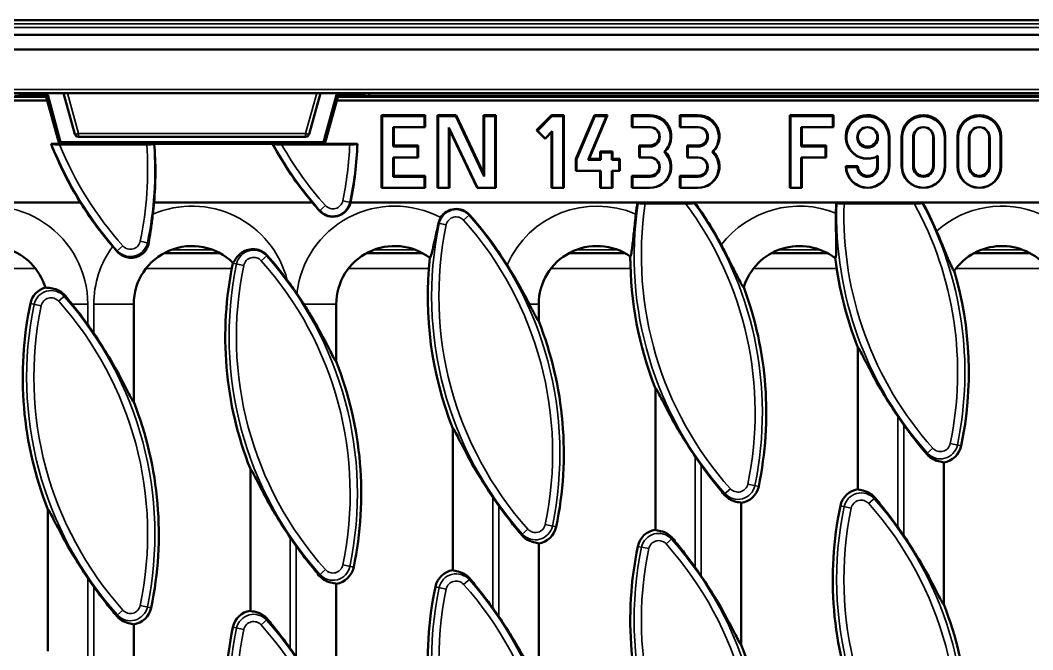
# Model space of a CAD drawing. Header units: millimetres. Extents: x 0 to 1485, y 0 to 1050.
# Drawn here: x 675 to 813.9, y 488.8 to 575.2 of the extents above; entities that cross this region are included whole.
import ezdxf

# ---------------------------------------------------------------- set-up
doc = ezdxf.new("R2010")
doc.units = ezdxf.units.MM
doc.header["$LTSCALE"] = 2.5
doc.layers.add('Sichtbar (ISO)', color=7, linetype='Continuous', lineweight=50)
doc.layers.add('Sichtbar schmal (ISO)', color=7, linetype='Continuous', lineweight=35)

msp = doc.modelspace()

# ---------------------------------------------------------------- linework, layer by layer
at = {"layer": 'Sichtbar (ISO)'}
for p, q in [((1448.542, 575.179), (448.542, 575.179)), ((1448.542, 573.179), (448.542, 573.179)), ((1448.542, 571.179), (448.542, 571.179)), ((521.805, 565.179), (681.279, 565.179)), ((678.542, 564.679), (663.13, 564.679)), ((663.295, 564.179), (678.676, 564.179)), ((674.233, 565.127), (676.41, 564.929)), ((676.542, 564.941), (674.233, 564.732)), ((678.743, 564.941), (676.542, 564.941)), ((678.743, 564.941), (678.542, 564.679)), ((678.542, 564.679), (678.676, 564.179)), ((678.676, 564.179), (680.301, 558.202)), ((680.485, 558.441), (678.743, 564.941)), ((682.487, 559.546), (680.933, 565.179)), ((681.44, 565.18), (715.645, 565.18)), ((716.151, 565.179), (714.597, 559.546)), ((715.805, 565.179), (875.279, 565.179)), ((718.341, 564.941), (716.599, 558.441)), ((716.783, 558.202), (718.408, 564.179)), ((720.542, 564.941), (718.341, 564.941)), ((718.341, 564.941), (718.542, 564.679)), ((718.408, 564.179), (718.542, 564.679)), ((718.408, 564.179), (815.829, 564.179)), ((718.542, 564.679), (816.052, 564.679)), ((722.852, 564.732), (720.542, 564.941)), ((720.675, 564.929), (722.852, 565.127)), ((722.852, 565.127), (840.52, 565.127)), ((722.852, 565.127), (722.852, 564.732)), ((868.233, 564.732), (722.852, 564.732)), ((724.542, 562.149), (724.63, 561.99)), ((724.542, 552.174), (724.542, 562.149)), ((724.542, 562.149), (730.542, 562.149)), ((724.63, 552.19), (724.63, 561.99)), ((724.63, 561.99), (730.455, 561.99)), ((730.542, 562.149), (730.455, 561.99)), ((730.455, 561.99), (730.455, 560.502)), ((730.542, 562.149), (730.542, 560.486)), ((732.209, 562.149), (734.776, 562.149)), ((732.209, 562.149), (732.296, 561.99)), ((732.209, 552.174), (732.209, 562.149)), ((732.296, 561.99), (734.721, 561.99)), ((732.296, 552.19), (732.296, 561.99)), ((734.776, 562.149), (734.721, 561.99)), ((734.721, 561.99), (738.63, 553.708)), ((734.776, 562.149), (738.542, 554.169)), ((738.542, 562.149), (738.63, 561.99)), ((738.542, 554.169), (738.542, 562.149)), ((738.542, 562.149), (740.209, 562.149)), ((738.63, 553.708), (738.63, 561.99)), ((738.63, 561.99), (740.121, 561.99)), ((740.209, 562.149), (740.121, 561.99)), ((740.121, 561.99), (740.121, 552.19)), ((740.209, 562.149), (740.209, 552.174)), ((745.792, 560.071), (747.876, 562.149)), ((745.916, 559.999), (747.912, 561.99)), ((747.876, 562.149), (749.542, 562.149)), ((747.876, 562.149), (747.912, 561.99)), ((747.912, 561.99), (749.455, 561.99)), ((749.542, 562.149), (749.455, 561.99)), ((749.455, 561.99), (749.455, 552.19)), ((749.542, 562.149), (749.542, 552.174)), ((751.209, 556.164), (753.734, 562.149)), ((751.296, 556.075), (753.792, 561.99)), ((755.41, 561.99), (752.885, 556.005)), ((755.542, 562.149), (753.017, 556.164)), ((753.734, 562.149), (755.542, 562.149)), ((753.734, 562.149), (753.792, 561.99)), ((753.792, 561.99), (755.41, 561.99)), ((755.542, 562.149), (755.41, 561.99)), ((758.876, 562.149), (758.963, 561.99)), ((758.876, 560.486), (758.876, 562.149)), ((758.876, 562.149), (761.376, 562.149)), ((758.963, 560.502), (758.963, 561.99)), ((758.963, 561.99), (761.376, 561.99)), ((765.476, 562.149), (765.563, 561.99)), ((765.476, 560.486), (765.476, 562.149)), ((765.476, 562.149), (767.976, 562.149)), ((765.563, 560.502), (765.563, 561.99)), ((765.563, 561.99), (767.976, 561.99)), ((780.542, 562.149), (780.63, 561.99)), ((780.542, 552.174), (780.542, 562.149)), ((780.542, 562.149), (786.542, 562.149)), ((780.63, 552.19), (780.63, 561.99)), ((780.63, 561.99), (786.455, 561.99)), ((786.542, 562.149), (786.455, 561.99)), ((786.455, 561.99), (786.455, 560.502)), ((786.542, 562.149), (786.542, 560.486)), ((730.455, 560.502), (726.121, 560.502)), ((726.209, 560.486), (726.121, 560.502)), ((726.121, 560.502), (726.121, 557.834)), ((730.542, 560.486), (726.209, 560.486)), ((726.209, 560.486), (726.209, 557.993)), ((730.542, 560.486), (730.455, 560.502)), ((737.697, 552.19), (733.788, 560.473)), ((733.876, 560.154), (733.788, 560.473)), ((733.788, 560.473), (733.788, 552.19)), ((737.642, 552.174), (733.876, 560.154)), ((733.876, 560.154), (733.876, 552.174)), ((745.792, 560.071), (745.916, 559.999)), ((746.971, 558.895), (745.792, 560.071)), ((746.971, 558.947), (745.916, 559.999)), ((747.963, 559.937), (746.971, 558.947)), ((747.876, 559.798), (746.971, 558.895)), ((747.876, 559.798), (747.963, 559.937)), ((747.876, 552.174), (747.876, 559.798)), ((747.963, 552.19), (747.963, 559.937)), ((758.876, 560.486), (758.963, 560.502)), ((761.376, 560.486), (758.876, 560.486)), ((761.376, 560.502), (758.963, 560.502)), ((765.476, 560.486), (765.563, 560.502)), ((767.976, 560.486), (765.476, 560.486)), ((767.976, 560.502), (765.563, 560.502)), ((786.455, 560.502), (782.121, 560.502)), ((782.209, 560.486), (782.121, 560.502)), ((782.121, 560.502), (782.121, 557.834)), ((786.542, 560.486), (782.209, 560.486)), ((782.209, 560.486), (782.209, 557.993)), ((786.542, 560.486), (786.455, 560.502)), ((680.301, 558.202), (680.485, 558.441)), ((716.599, 558.441), (680.485, 558.441)), ((682.969, 559.179), (714.115, 559.179)), ((716.599, 558.441), (716.783, 558.202)), ((746.971, 558.895), (746.971, 558.947)), ((794.121, 559.085), (794.121, 555.095)), ((794.209, 559.156), (794.209, 555.167)), ((795.876, 555.167), (795.876, 559.156)), ((795.963, 555.095), (795.963, 559.085)), ((797.455, 555.095), (797.455, 559.085)), ((797.542, 559.156), (797.542, 555.167)), ((800.209, 555.167), (800.209, 559.156)), ((800.296, 559.085), (800.296, 555.095)), ((801.788, 559.085), (801.788, 555.095)), ((801.876, 559.156), (801.876, 555.167)), ((803.542, 555.167), (803.542, 559.156)), ((803.63, 555.095), (803.63, 559.085)), ((805.121, 555.095), (805.121, 559.085)), ((805.209, 559.156), (805.209, 555.167)), ((807.876, 555.167), (807.876, 559.156)), ((807.963, 559.085), (807.963, 555.095)), ((809.455, 559.085), (809.455, 555.095)), ((809.542, 559.156), (809.542, 555.167)), ((679.222, 558.202), (680.301, 558.202)), ((692.327, 558.127), (680.373, 558.127)), ((693.33, 558.179), (693.323, 558.175)), ((709.6, 558.202), (693.366, 558.202)), ((709.666, 558.175), (709.655, 558.179)), ((720.188, 558.127), (710.833, 558.127)), ((716.783, 558.202), (721.233, 558.202)), ((721.233, 558.202), (721.187, 558.175)), ((726.209, 557.993), (726.121, 557.834)), ((726.121, 557.834), (729.455, 557.834)), ((726.209, 557.993), (729.542, 557.993)), ((729.542, 557.993), (729.455, 557.834)), ((729.455, 557.834), (729.455, 556.346)), ((729.542, 557.993), (729.542, 556.33)), ((754.542, 557.161), (754.63, 557.003)), ((754.542, 556.164), (754.542, 557.161)), ((754.542, 557.161), (756.209, 557.161)), ((754.63, 556.005), (754.63, 557.003)), ((754.63, 557.003), (756.121, 557.003)), ((756.209, 557.161), (756.121, 557.003)), ((756.121, 557.003), (756.121, 556.005)), ((756.209, 557.161), (756.209, 556.164)), ((759.876, 557.993), (759.963, 557.834)), ((759.876, 556.33), (759.876, 557.993)), ((759.876, 557.993), (761.376, 557.993)), ((759.963, 556.346), (759.963, 557.834)), ((759.963, 557.834), (761.376, 557.834)), ((766.476, 557.993), (766.563, 557.834)), ((766.476, 556.33), (766.476, 557.993)), ((766.476, 557.993), (767.976, 557.993)), ((766.563, 556.346), (766.563, 557.834)), ((766.563, 557.834), (767.976, 557.834)), ((782.209, 557.993), (782.121, 557.834)), ((782.121, 557.834), (785.455, 557.834)), ((782.209, 557.993), (785.542, 557.993)), ((785.542, 557.993), (785.455, 557.834)), ((785.455, 557.834), (785.455, 556.346)), ((785.542, 557.993), (785.542, 556.33)), ((729.455, 556.346), (726.121, 556.346)), ((726.209, 556.33), (726.121, 556.346)), ((726.121, 556.346), (726.121, 553.678)), ((729.542, 556.33), (726.209, 556.33)), ((726.209, 556.33), (726.209, 553.837)), ((729.542, 556.33), (729.455, 556.346)), ((751.209, 556.164), (751.296, 556.075)), ((751.209, 554.502), (751.209, 556.164)), ((751.296, 554.518), (751.296, 556.075)), ((753.017, 556.164), (752.885, 556.005)), ((752.885, 556.005), (754.63, 556.005)), ((753.017, 556.164), (754.542, 556.164)), ((754.542, 556.164), (754.63, 556.005)), ((756.209, 556.164), (756.121, 556.005)), ((756.121, 556.005), (757.121, 556.005)), ((756.209, 556.164), (757.209, 556.164)), ((757.209, 556.164), (757.121, 556.005)), ((757.121, 556.005), (757.121, 554.518)), ((757.209, 556.164), (757.209, 554.502)), ((759.876, 556.33), (759.963, 556.346)), ((761.376, 556.33), (759.876, 556.33)), ((761.376, 556.346), (759.963, 556.346)), ((766.476, 556.33), (766.563, 556.346)), ((767.976, 556.33), (766.476, 556.33)), ((767.976, 556.346), (766.563, 556.346)), ((785.455, 556.346), (782.121, 556.346)), ((782.209, 556.33), (782.121, 556.346)), ((782.121, 556.346), (782.121, 552.19)), ((785.542, 556.33), (782.209, 556.33)), ((782.209, 556.33), (782.209, 552.174)), ((785.542, 556.33), (785.455, 556.346)), ((792.542, 555.167), (792.542, 556.476)), ((792.63, 555.095), (792.63, 556.549)), ((738.542, 554.169), (738.63, 553.708)), ((751.209, 554.502), (751.296, 554.518)), ((754.542, 554.502), (751.209, 554.502)), ((754.63, 554.518), (751.296, 554.518)), ((754.542, 554.502), (754.63, 554.518)), ((754.542, 552.174), (754.542, 554.502)), ((754.63, 552.19), (754.63, 554.518)), ((757.121, 554.518), (756.121, 554.518)), ((756.209, 554.502), (756.121, 554.518)), ((756.121, 554.518), (756.121, 552.19)), ((757.209, 554.502), (756.209, 554.502)), ((756.209, 554.502), (756.209, 552.174)), ((757.209, 554.502), (757.121, 554.518)), ((788.209, 555.167), (789.876, 555.167)), ((788.298, 555.008), (789.791, 555.008)), ((726.209, 553.837), (726.121, 553.678)), ((726.121, 553.678), (730.455, 553.678)), ((726.209, 553.837), (730.542, 553.837)), ((730.542, 553.837), (730.455, 553.678)), ((730.455, 553.678), (730.455, 552.19)), ((730.542, 553.837), (730.542, 552.174)), ((758.876, 553.837), (758.963, 553.678)), ((758.876, 552.174), (758.876, 553.837)), ((758.876, 553.837), (761.376, 553.837)), ((758.963, 552.19), (758.963, 553.678)), ((758.963, 553.678), (761.376, 553.678)), ((765.476, 553.837), (767.976, 553.837)), ((765.476, 553.837), (765.563, 553.678)), ((765.476, 552.174), (765.476, 553.837)), ((765.563, 553.678), (767.976, 553.678)), ((765.563, 552.19), (765.563, 553.678)), ((724.542, 552.174), (724.63, 552.19)), ((730.542, 552.174), (724.542, 552.174)), ((730.455, 552.19), (724.63, 552.19)), ((730.542, 552.174), (730.455, 552.19)), ((732.209, 552.174), (732.296, 552.19)), ((733.876, 552.174), (732.209, 552.174)), ((733.788, 552.19), (732.296, 552.19)), ((733.876, 552.174), (733.788, 552.19)), ((737.642, 552.174), (737.697, 552.19)), ((740.209, 552.174), (737.642, 552.174)), ((740.121, 552.19), (737.697, 552.19)), ((740.209, 552.174), (740.121, 552.19)), ((747.876, 552.174), (747.963, 552.19)), ((749.542, 552.174), (747.876, 552.174)), ((749.455, 552.19), (747.963, 552.19)), ((749.542, 552.174), (749.455, 552.19)), ((754.542, 552.174), (754.63, 552.19)), ((756.209, 552.174), (754.542, 552.174)), ((756.121, 552.19), (754.63, 552.19)), ((756.209, 552.174), (756.121, 552.19)), ((758.876, 552.174), (758.963, 552.19)), ((761.376, 552.174), (758.876, 552.174)), ((761.376, 552.19), (758.963, 552.19)), ((765.476, 552.174), (765.563, 552.19)), ((767.976, 552.174), (765.476, 552.174)), ((767.976, 552.19), (765.563, 552.19)), ((780.542, 552.174), (780.63, 552.19)), ((782.209, 552.174), (780.542, 552.174)), ((782.121, 552.19), (780.63, 552.19)), ((782.209, 552.174), (782.121, 552.19)), ((665.756, 550.179), (683.207, 550.179)), ((693.343, 550.179), (715.02, 550.179)), ((720.292, 550.179), (814.794, 550.179)), ((766.256, 550.004), (760.724, 550.004)), ((797.613, 550.004), (787.99, 550.004)), ((694.669, 543.179), (702.415, 543.179)), ((722.447, 543.179), (730.193, 543.179)), ((750.225, 543.179), (757.971, 543.179)), ((778.003, 543.179), (785.749, 543.179)), ((805.78, 543.179), (813.526, 543.179)), ((690.542, 522.771), (690.542, 536.179)), ((718.32, 528.326), (718.32, 536.179)), ((746.098, 533.882), (746.098, 536.179)), ((789.876, 530.255), (789.876, 510.785)), ((762.098, 524.699), (762.098, 505.23)), ((734.32, 519.143), (734.32, 499.674)), ((801.653, 494.993), (801.653, 514.462)), ((706.542, 513.588), (706.542, 494.118)), ((773.876, 489.437), (773.876, 508.907)), ((678.764, 508.032), (678.764, 488.563)), ((746.098, 483.882), (746.098, 503.351)), ((718.32, 478.326), (718.32, 497.796)), ((690.542, 472.771), (690.542, 492.24))]:
    msp.add_line(p, q, dxfattribs=at)
for centre, radius, start, end in [((682.969, 559.679), 0.5, 195.42277, 270), ((714.115, 559.679), 0.5, 270, 344.57723), ((724.836, 576.168), 49.075, 211.97697, 220.75463), ((644.471, 554.635), 49.075, 352.86321, 354.79115), ((752.614, 581.724), 49.075, 219.9997, 221.785), ((717.866, 550.673), 2.475, 221.785, 348.215), ((672.249, 560.19), 49.075, 348.215, 348.22952), ((808.169, 542.835), 49.075, 171.39317, 173.30397), ((727.804, 521.301), 49.075, 27.98404, 36.04675), ((835.947, 548.391), 49.075, 177.91123, 179.64369), ((755.582, 526.857), 49.075, 23.24862, 28.37497), ((734.774, 546.797), 2.475, 41.785, 148.90769), ((700.026, 515.746), 49.075, 31.76556, 41.785), ((670.764, 536.179), 8, 16.77438, 128.76618), ((698.542, 536.179), 8, 45.45113, 180), ((726.32, 536.179), 8, 52.77023, 180), ((754.098, 536.179), 8, 55.25884, 180), ((781.876, 536.179), 8, 52.12771, 162.98103), ((809.653, 536.179), 8, 38.88444, 145.00059), ((752.614, 531.724), 49.513, 168.215, 201.48707), ((706.996, 541.241), 2.913, 167.32634, 168.215), ((780.391, 537.279), 49.513, 173.89055, 201.48707), ((808.169, 542.835), 49.513, 180.09475, 201.48707), ((835.947, 548.391), 49.513, 186.83938, 201.48707), ((755.582, 526.857), 49.513, 348.215, 16.31743), ((672.249, 510.19), 49.075, 34.02211, 36.68994), ((679.218, 535.686), 2.913, 105.82209, 168.215), ((727.804, 521.301), 49.513, 348.215, 20.35163), ((724.836, 526.168), 49.513, 168.215, 201.48707), ((644.471, 504.635), 49.075, 34.18932, 35.86414), ((700.026, 515.746), 49.513, 348.215, 21.48707), ((672.249, 510.19), 49.513, 348.215, 21.48707), ((644.471, 504.635), 49.513, 348.215, 21.48707), ((835.947, 548.391), 49.075, 214.18932, 215.86414), ((801.2, 517.339), 2.913, 278.9616, 348.215), ((808.169, 542.835), 49.075, 214.18932, 215.86414), ((773.422, 511.784), 2.913, 278.9616, 348.215), ((790.329, 507.908), 2.913, 98.9616, 168.215), ((780.391, 537.279), 49.075, 214.18932, 215.86414), ((835.947, 498.391), 49.513, 168.215, 201.48707), ((745.644, 506.228), 2.913, 278.9616, 348.215), ((755.582, 476.857), 49.075, 34.18932, 35.86414), ((762.551, 502.353), 2.913, 98.9616, 168.215), ((752.614, 531.724), 49.075, 214.18932, 215.86414), ((808.169, 492.835), 49.513, 168.215, 201.48707), ((717.866, 500.673), 2.913, 278.9616, 348.215), ((727.804, 471.301), 49.075, 34.18932, 35.86414), ((734.774, 496.797), 2.913, 98.9616, 168.215), ((724.836, 526.168), 49.075, 214.18932, 215.86414), ((780.391, 487.279), 49.513, 168.215, 201.48707), ((690.089, 495.117), 2.913, 278.9616, 348.215), ((700.026, 465.746), 49.075, 34.18932, 35.86414), ((755.582, 476.857), 49.513, 348.215, 21.48707), ((706.996, 491.241), 2.913, 98.9616, 168.215), ((752.614, 481.724), 49.513, 168.215, 201.48707), ((672.249, 460.19), 49.075, 34.18932, 35.86414), ((727.804, 471.301), 49.513, 348.215, 21.48707)]:
    msp.add_arc(centre, radius, start, end, dxfattribs=at)
for centre, major_axis, ratio, start_param, end_param in [((761.376, 559.239), (2.917, 0), 0.9974587, 5.4875824, 7.8539816), ((761.376, 559.168), (2.829, 0), 0.9974587, 5.4554899, 7.8539816), ((767.976, 559.239), (2.917, 0), 0.9974587, 5.4875824, 7.8539816), ((767.976, 559.168), (2.829, 0), 0.9974587, 5.4554899, 7.8539816), ((791.209, 559.156), (-3, 0), 0.9974587, 3.1415927, 8.3145356), ((791.209, 559.085), (-2.913, 0), 0.9974587, 3.1415927, 8.3635884), ((798.876, 559.156), (-3, 0), 0.9974587, 3.1415927, 6.2831853), ((798.876, 559.085), (-2.913, 0), 0.9974587, 3.1415927, 6.2831853), ((806.542, 559.156), (-3, 0), 0.9974587, 3.1415927, 6.2831853), ((806.542, 559.085), (-2.913, 0), 0.9974587, 3.1415927, 6.2831853), ((761.376, 559.168), (1.337, 0), 0.9974587, 4.712389, 7.8539816), ((761.376, 559.239), (1.25, 0), 0.9974587, 4.712389, 7.8539816), ((767.976, 559.168), (1.337, 0), 0.9974587, 4.712389, 7.8539816), ((767.976, 559.239), (1.25, 0), 0.9974587, 4.712389, 7.8539816), ((798.876, 559.085), (-1.421, 0), 0.9974587, 3.1415927, 6.2831853), ((798.876, 559.156), (1.333, 0), 0.9974587, 0, 3.1415927), ((806.542, 559.085), (-1.421, 0), 0.9974587, 3.1415927, 6.2831853), ((806.542, 559.156), (1.333, 0), 0.9974587, 0, 3.1415927), ((724.836, 575.863), (0, -48.915), 0.9999805, 5.0817922, 5.2651826), ((644.471, 554.328), (0, 49.049), 0.9999805, 4.6277026, 4.791444), ((752.614, 581.418), (0, -48.88), 0.9999805, 5.2073271, 5.4057186), ((672.249, 559.884), (0, 49.014), 0.9999805, 4.5130771, 4.6780611), ((761.376, 555.083), (2.917, 0), 0.9974587, 4.712389, 7.0787883), ((761.376, 555.012), (2.829, 0), 0.9974587, 4.712389, 7.1108807), ((767.976, 555.083), (2.917, 0), 0.9974587, 4.712389, 7.0787883), ((767.976, 555.012), (2.829, 0), 0.9974587, 4.712389, 7.1108807), ((761.376, 555.012), (1.337, 0), 0.9974587, 4.712389, 7.8539816), ((761.376, 555.083), (1.25, 0), 0.9974587, 4.712389, 7.8539816), ((767.976, 555.012), (1.337, 0), 0.9974587, 4.712389, 7.8539817), ((767.976, 555.083), (1.25, 0), 0.9974587, 4.712389, 7.8539816), ((791.209, 555.167), (3, 0), 0.9974587, 3.1415927, 6.2831853), ((791.209, 555.095), (2.913, 0), 0.9974587, 3.1716361, 6.2831853), ((791.209, 555.095), (-1.421, 0), 0.9974587, 0.0616151, 3.1415927), ((791.209, 555.167), (-1.333, 0), 0.9974587, 0, 3.1415927), ((798.876, 555.167), (3, 0), 0.9974587, 3.1415927, 6.2831853), ((798.876, 555.095), (2.913, 0), 0.9974587, 3.1415927, 6.2831853), ((798.876, 555.095), (1.421, 0), 0.9974587, 3.1415927, 6.2831853), ((798.876, 555.167), (-1.333, 0), 0.9974587, 0, 3.1415927), ((806.542, 555.167), (3, 0), 0.9974587, 3.1415927, 6.2831853), ((806.542, 555.095), (2.913, 0), 0.9974587, 3.1415927, 6.2831853), ((806.542, 555.095), (1.421, 0), 0.9974587, 3.1415927, 6.2831853), ((806.542, 555.167), (-1.333, 0), 0.9974587, 0, 3.1415927)]:
    msp.add_ellipse(centre, major_axis=major_axis, ratio=ratio, start_param=start_param, end_param=end_param, dxfattribs=at)
for centre, major_axis in [((791.209, 559.085), (-1.421, 0)), ((791.209, 559.156), (-1.333, 0))]:
    msp.add_ellipse(centre, major_axis=major_axis, ratio=0.9974587, dxfattribs=at)
for points, degree in [([(681.279, 565.179), (681.332, 565.179), (681.387, 565.18), (681.44, 565.18)], 3), ([(715.645, 565.18), (715.697, 565.18), (715.752, 565.179), (715.805, 565.179)], 3), ([(680.373, 558.127), (680.332, 558.127), (680.288, 558.127), (680.244, 558.127)], 3), ([(763.417, 557.161), (763.375, 557.138), (763.333, 557.114), (763.29, 557.09)], 3), ([(770.017, 557.161), (769.975, 557.138), (769.933, 557.114), (769.89, 557.09)], 3), ([(792.542, 556.476), (792.587, 556.511), (792.63, 556.549)], 2), ([(788.209, 555.167), (788.253, 555.086), (788.298, 555.008)], 2), ([(789.876, 555.167), (789.833, 555.09), (789.791, 555.008)], 2), ([(688.239, 543.464), (688.047, 543.684), (687.854, 543.907), (687.661, 544.131)], 3), ([(708.85, 542.898), (709.845, 541.778), (710.745, 540.66), (711.601, 539.512)], 3), ([(712.923, 537.648), (713.252, 537.161), (713.573, 536.673), (713.887, 536.179)], 3)]:
    msp.add_open_spline(points, degree=degree, dxfattribs=at)
for points, weights in [([(679.281, 558.175), (679.251, 558.188), (679.222, 558.202)], [1, 1.00000007994, 1]), ([(693.366, 558.202), (693.348, 558.19), (693.33, 558.179)], [1.00000143278, 1.00000076321, 1]), ([(709.655, 558.179), (709.628, 558.19), (709.6, 558.202)], [1, 1.00000098271, 1.00000184436]), ([(759.729, 550.084), (759.688, 550.132), (759.647, 550.179)], [1, 1.0000000012, 1]), ([(767.483, 550.179), (767.459, 550.132), (767.435, 550.084)], [1, 1.00000000322, 1]), ([(786.996, 550.084), (786.95, 550.132), (786.904, 550.179)], [1, 0.999999999298, 1]), ([(798.761, 550.179), (798.733, 550.132), (798.704, 550.084)], [1, 1.0000000024, 1])]:
    msp.add_rational_spline(points, weights, degree=2, dxfattribs=at)
for points, knots in [([(680.244, 558.127), (680.142, 558.128), (680.037, 558.129), (679.825, 558.134), (679.69, 558.138), (679.501, 558.147), (679.412, 558.154), (679.322, 558.164), (679.292, 558.17), (679.281, 558.175)], [0.47374256, 0.47374256, 0.47374256, 0.47374256, 0.50228384, 0.50228384, 0.54206107, 0.54206107, 0.58008593, 0.58008593, 0.60790764, 0.60790764, 0.60790764, 0.60790764]), ([(693.323, 558.175), (693.314, 558.169), (693.288, 558.164), (693.204, 558.153), (693.122, 558.147), (692.948, 558.138), (692.825, 558.133), (692.597, 558.128), (692.451, 558.127), (692.327, 558.127)], [0.00844319, 0.00844319, 0.00844319, 0.00844319, 0.0370523, 0.0370523, 0.07405661, 0.07405661, 0.111089, 0.111089, 0.14821782, 0.14821782, 0.14821782, 0.14821782]), ([(710.833, 558.127), (710.685, 558.127), (710.51, 558.128), (710.241, 558.134), (710.097, 558.138), (709.897, 558.148), (709.803, 558.154), (709.709, 558.164), (709.679, 558.17), (709.666, 558.175)], [0.47679973, 0.47679973, 0.47679973, 0.47679973, 0.52117816, 0.52117816, 0.56312573, 0.56312573, 0.60176508, 0.60176508, 0.62890765, 0.62890765, 0.62890765, 0.62890765]), ([(721.187, 558.175), (721.178, 558.169), (721.151, 558.164), (721.067, 558.153), (720.984, 558.147), (720.809, 558.138), (720.685, 558.133), (720.457, 558.128), (720.311, 558.127), (720.188, 558.127)], [0.00844532, 0.00844532, 0.00844532, 0.00844532, 0.03708472, 0.03708472, 0.07420155, 0.07420155, 0.11130863, 0.11130863, 0.14836656, 0.14836656, 0.14836656, 0.14836656]), ([(760.724, 550.004), (760.599, 550.004), (760.452, 550.007), (760.222, 550.015), (760.099, 550.022), (759.925, 550.038), (759.844, 550.048), (759.762, 550.066), (759.736, 550.075), (759.729, 550.084)], [0.44837847, 0.44837847, 0.44837847, 0.44837847, 0.48587956, 0.48587956, 0.52298736, 0.52298736, 0.55993098, 0.55993098, 0.58852517, 0.58852517, 0.58852517, 0.58852517]), ([(767.435, 550.084), (767.431, 550.076), (767.408, 550.068), (767.328, 550.05), (767.241, 550.04), (767.046, 550.024), (766.9, 550.017), (766.614, 550.007), (766.42, 550.004), (766.256, 550.004)], [0.00845278, 0.00845278, 0.00845278, 0.00845278, 0.0346287, 0.0346287, 0.07195182, 0.07195182, 0.11449499, 0.11449499, 0.16360567, 0.16360567, 0.16360567, 0.16360567]), ([(787.99, 550.004), (787.867, 550.004), (787.722, 550.007), (787.494, 550.015), (787.371, 550.022), (787.197, 550.037), (787.115, 550.048), (787.032, 550.066), (787.005, 550.075), (786.996, 550.084)], [0.44541901, 0.44541901, 0.44541901, 0.44541901, 0.48242009, 0.48242009, 0.51942714, 0.51942714, 0.55650772, 0.55650772, 0.58524025, 0.58524025, 0.58524025, 0.58524025]), ([(798.704, 550.084), (798.699, 550.076), (798.676, 550.067), (798.596, 550.05), (798.512, 550.039), (798.328, 550.023), (798.192, 550.016), (797.932, 550.007), (797.759, 550.004), (797.613, 550.004)], [0.00845411, 0.00845411, 0.00845411, 0.00845411, 0.0356352, 0.0356352, 0.07268797, 0.07268797, 0.11272543, 0.11272543, 0.15654758, 0.15654758, 0.15654758, 0.15654758]), ([(786.787, 542.494), (786.811, 542.51), (786.831, 542.558), (786.862, 542.718), (786.873, 542.828), (786.898, 543.237), (786.901, 543.611), (786.897, 544.648), (786.885, 545.41), (786.87, 547.042), (786.868, 547.866), (786.873, 548.696)], [-0.91480107, -0.91480107, -0.91480107, -0.91480107, -0.81799486, -0.81799486, -0.72112832, -0.72112832, -0.5260391, -0.5260391, -0.24893728, -0.24893728, 0, 0, 0, 0]), ([(693.166, 548.538), (693.087, 547.909), (693.003, 547.283), (692.833, 546.089), (692.746, 545.519), (692.639, 544.844), (692.618, 544.718), (692.598, 544.593)], [-0.53747528, -0.53747528, -0.53747528, -0.53747528, -0.384724, -0.384724, -0.23855347, -0.23855347, -0.2038888, -0.2038888, -0.2038888, -0.2038888]), ([(731.16, 542.549), (731.218, 542.576), (731.286, 542.727), (731.445, 543.246), (731.534, 543.607), (731.757, 544.586), (731.896, 545.242), (732.144, 546.389), (732.243, 546.842), (732.345, 547.304)], [-0.84066983, -0.84066983, -0.84066983, -0.84066983, -0.65304242, -0.65304242, -0.46580905, -0.46580905, -0.22987936, -0.22987936, -0.08609068, -0.08609068, -0.08609068, -0.08609068]), ([(732.345, 547.304), (732.37, 547.413), (732.401, 547.521), (732.497, 547.783), (732.568, 547.933), (732.654, 548.075)], [-0.083903545, -0.083903545, -0.083903545, -0.083903545, -0.04982625, -0.04982625, 0, 0, 0, 0]), ([(758.657, 542.753), (758.71, 542.784), (758.762, 542.941), (758.862, 543.474), (758.911, 543.843), (759.028, 544.853), (759.098, 545.542), (759.253, 547.01), (759.338, 547.781), (759.429, 548.557)], [-0.84847316, -0.84847316, -0.84847316, -0.84847316, -0.66283823, -0.66283823, -0.47724944, -0.47724944, -0.23448502, -0.23448502, 0, 0, 0, 0]), ([(800.672, 546.228), (800.846, 545.823), (801.018, 545.418), (801.353, 544.622), (801.515, 544.232), (801.942, 543.2), (802.191, 542.591), (802.578, 541.681), (802.73, 541.341), (802.962, 540.897), (803.046, 540.779), (803.1, 540.768)], [-0.85443294, -0.85443294, -0.85443294, -0.85443294, -0.72246283, -0.72246283, -0.59019674, -0.59019674, -0.35686883, -0.35686883, -0.16918316, -0.16918316, 0, 0, 0, 0]), ([(692.598, 544.593), (692.575, 544.451), (692.539, 544.309), (692.429, 543.996), (692.347, 543.823), (692.134, 543.493), (692.007, 543.34), (691.694, 543.052), (691.516, 542.93), (691.043, 542.69), (690.733, 542.603), (690.132, 542.554), (689.844, 542.577), (689.321, 542.71), (689.084, 542.808), (688.631, 543.08), (688.421, 543.254), (688.239, 543.463), (688.239, 543.463), (688.239, 543.464)], [-0.72077192, -0.72077192, -0.72077192, -0.72077192, -0.66846767, -0.66846767, -0.60254602, -0.60254602, -0.53654415, -0.53654415, -0.46444917, -0.46444917, -0.35613306, -0.35613306, -0.2608584, -0.2608584, -0.17875873, -0.17875873, -0.09496697, -0.09496697, -0.09481806, -0.09481806, -0.09481806, -0.09481806]), ([(704.154, 541.88), (704.211, 541.9), (704.285, 542.024), (704.466, 542.314), (704.599, 542.526), (705.001, 542.985), (705.257, 543.212), (705.844, 543.546), (706.142, 543.657), (706.765, 543.768), (707.09, 543.771), (707.735, 543.648), (708.042, 543.528), (708.517, 543.224), (708.695, 543.072), (708.85, 542.898)], [-0.84787272, -0.84787272, -0.84787272, -0.84787272, -0.74628622, -0.74628622, -0.62471501, -0.62471501, -0.50102747, -0.50102747, -0.39652118, -0.39652118, -0.29431906, -0.29431906, -0.19487339, -0.19487339, -0.12467556, -0.12467556, -0.12467556, -0.12467556]), ([(771.141, 544.329), (771.425, 543.794), (771.704, 543.26), (772.24, 542.218), (772.496, 541.711), (773.073, 540.563), (773.364, 539.977), (773.76, 539.209), (773.907, 538.936), (774.114, 538.606), (774.184, 538.522), (774.226, 538.521)], [-0.84457656, -0.84457656, -0.84457656, -0.84457656, -0.68304025, -0.68304025, -0.52116384, -0.52116384, -0.29205806, -0.29205806, -0.13201499, -0.13201499, 0, 0, 0, 0]), ([(741.75, 541.581), (742.43, 540.484), (743.017, 539.486), (743.993, 537.771), (744.457, 536.912), (744.834, 536.179)], [-0.50305137, -0.50305137, -0.50305137, -0.50305137, -0.28176092, -0.28176092, 0, 0, 0, 0]), ([(678.424, 538.488), (678.503, 538.447), (678.703, 538.448), (679.223, 538.403), (679.52, 538.362), (680.128, 538.156), (680.414, 538.014), (680.837, 537.692), (680.988, 537.551), (681.124, 537.389)], [-0.59336307, -0.59336307, -0.59336307, -0.59336307, -0.44532861, -0.44532861, -0.31559513, -0.31559513, -0.20247926, -0.20247926, -0.13438632, -0.13438632, -0.13438632, -0.13438632]), ([(681.124, 537.389), (681.246, 537.243), (681.369, 537.095), (681.699, 536.694), (681.906, 536.439), (682.114, 536.179)], [-0.16398757, -0.16398757, -0.16398757, -0.16398757, -0.10303818, -0.10303818, 0, 0, 0, 0]), ([(682.114, 536.179), (682.709, 535.434), (683.311, 534.653), (683.984, 533.741), (684.113, 533.565), (684.242, 533.386)], [0.79100906, 0.79100906, 0.79100906, 0.79100906, 1.06711662, 1.06711662, 1.13164015, 1.13164015, 1.13164015, 1.13164015]), ([(713.887, 536.179), (714.231, 535.639), (714.57, 535.089), (715.675, 533.232), (716.382, 531.927), (717.335, 530.086), (717.735, 529.279), (718.074, 528.658), (718.148, 528.529), (718.259, 528.365), (718.298, 528.324), (718.32, 528.326)], [3.7439452, 3.7439452, 3.7439452, 3.7439452, 3.9247289, 3.9247289, 4.355561, 4.355561, 4.6258932, 4.6258932, 4.7021961, 4.7021961, 4.7731285, 4.7731285, 4.7731285, 4.7731285]), ([(744.834, 536.179), (745.097, 535.669), (745.338, 535.19), (745.67, 534.548), (745.798, 534.305), (745.995, 533.972), (746.065, 533.879), (746.098, 533.882)], [1.15075263, 1.15075263, 1.15075263, 1.15075263, 1.33280125, 1.33280125, 1.44566976, 1.44566976, 1.55314882, 1.55314882, 1.55314882, 1.55314882]), ([(685.065, 532.211), (685.76, 531.188), (686.464, 530.084), (687.897, 527.677), (688.604, 526.372), (689.557, 524.531), (689.958, 523.723), (690.296, 523.102), (690.37, 522.974), (690.481, 522.81), (690.521, 522.769), (690.542, 522.771)], [3.5624746, 3.5624746, 3.5624746, 3.5624746, 3.9247289, 3.9247289, 4.355561, 4.355561, 4.6258932, 4.6258932, 4.7021961, 4.7021961, 4.7731285, 4.7731285, 4.7731285, 4.7731285]), ([(795.353, 520.814), (794.658, 521.837), (793.953, 522.941), (792.521, 525.348), (791.813, 526.653), (790.861, 528.495), (790.46, 529.302), (790.121, 529.923), (790.048, 530.051), (789.937, 530.215), (789.897, 530.256), (789.876, 530.255)], [3.5624746, 3.5624746, 3.5624746, 3.5624746, 3.9247289, 3.9247289, 4.355561, 4.355561, 4.6258932, 4.6258932, 4.7021961, 4.7021961, 4.7731285, 4.7731285, 4.7731285, 4.7731285]), ([(767.575, 515.258), (766.88, 516.282), (766.176, 517.385), (764.743, 519.793), (764.035, 521.098), (763.083, 522.939), (762.682, 523.747), (762.344, 524.368), (762.27, 524.496), (762.159, 524.66), (762.119, 524.701), (762.098, 524.699)], [3.5624746, 3.5624746, 3.5624746, 3.5624746, 3.9247289, 3.9247289, 4.355561, 4.355561, 4.6258932, 4.6258932, 4.7021961, 4.7021961, 4.7731285, 4.7731285, 4.7731285, 4.7731285]), ([(799.291, 515.634), (799.085, 515.883), (798.873, 516.141), (797.95, 517.279), (797.216, 518.224), (796.434, 519.285), (796.305, 519.461), (796.176, 519.639)], [0.63592099, 0.63592099, 0.63592099, 0.63592099, 0.73601981, 0.73601981, 1.06711662, 1.06711662, 1.13164015, 1.13164015, 1.13164015, 1.13164015]), ([(739.797, 509.703), (739.102, 510.726), (738.398, 511.83), (736.965, 514.237), (736.258, 515.542), (735.305, 517.383), (734.905, 518.191), (734.566, 518.812), (734.492, 518.94), (734.381, 519.104), (734.342, 519.145), (734.32, 519.143)], [3.5624746, 3.5624746, 3.5624746, 3.5624746, 3.9247289, 3.9247289, 4.355561, 4.355561, 4.6258932, 4.6258932, 4.7021961, 4.7021961, 4.7731285, 4.7731285, 4.7731285, 4.7731285]), ([(801.653, 514.462), (801.61, 514.497), (801.503, 514.521), (801.113, 514.595), (800.784, 514.653), (800.284, 514.864), (800.132, 514.938), (799.824, 515.131), (799.669, 515.249), (799.45, 515.454), (799.369, 515.54), (799.291, 515.634)], [1.75499496, 1.75499496, 1.75499496, 1.75499496, 1.89264701, 1.89264701, 2.07209446, 2.07209446, 2.13653076, 2.13653076, 2.20096706, 2.20096706, 2.2396712, 2.2396712, 2.2396712, 2.2396712]), ([(771.513, 510.078), (771.307, 510.327), (771.095, 510.585), (770.173, 511.724), (769.438, 512.669), (768.656, 513.729), (768.527, 513.905), (768.398, 514.084)], [0.63592099, 0.63592099, 0.63592099, 0.63592099, 0.73601981, 0.73601981, 1.06711662, 1.06711662, 1.13164015, 1.13164015, 1.13164015, 1.13164015]), ([(712.019, 504.147), (711.324, 505.171), (710.62, 506.274), (709.187, 508.682), (708.48, 509.987), (707.528, 511.828), (707.127, 512.635), (706.788, 513.256), (706.714, 513.385), (706.603, 513.549), (706.564, 513.59), (706.542, 513.588)], [3.5624746, 3.5624746, 3.5624746, 3.5624746, 3.9247289, 3.9247289, 4.355561, 4.355561, 4.6258932, 4.6258932, 4.7021961, 4.7021961, 4.7731285, 4.7731285, 4.7731285, 4.7731285]), ([(773.876, 508.907), (773.833, 508.942), (773.726, 508.966), (773.336, 509.039), (773.006, 509.098), (772.506, 509.308), (772.354, 509.383), (772.046, 509.575), (771.891, 509.693), (771.672, 509.898), (771.591, 509.984), (771.513, 510.078)], [1.75499496, 1.75499496, 1.75499496, 1.75499496, 1.89264701, 1.89264701, 2.07209446, 2.07209446, 2.13653076, 2.13653076, 2.20096706, 2.20096706, 2.2396712, 2.2396712, 2.2396712, 2.2396712]), ([(789.876, 510.785), (789.918, 510.75), (790.025, 510.726), (790.415, 510.653), (790.745, 510.594), (791.245, 510.384), (791.397, 510.309), (791.705, 510.117), (791.86, 509.998), (792.079, 509.793), (792.16, 509.708), (792.238, 509.614)], [1.75499496, 1.75499496, 1.75499496, 1.75499496, 1.89264701, 1.89264701, 2.07209446, 2.07209446, 2.13653076, 2.13653076, 2.20096706, 2.20096706, 2.2396712, 2.2396712, 2.2396712, 2.2396712]), ([(743.735, 504.523), (743.529, 504.772), (743.318, 505.03), (742.395, 506.168), (741.66, 507.113), (740.878, 508.174), (740.75, 508.35), (740.621, 508.528)], [0.63592099, 0.63592099, 0.63592099, 0.63592099, 0.73601981, 0.73601981, 1.06711662, 1.06711662, 1.13164015, 1.13164015, 1.13164015, 1.13164015]), ([(792.238, 509.614), (792.444, 509.365), (792.656, 509.106), (793.578, 507.968), (794.313, 507.023), (795.095, 505.963), (795.224, 505.787), (795.353, 505.608)], [0.63592099, 0.63592099, 0.63592099, 0.63592099, 0.73601981, 0.73601981, 1.06711662, 1.06711662, 1.13164015, 1.13164015, 1.13164015, 1.13164015]), ([(684.242, 498.592), (683.546, 499.615), (682.842, 500.719), (681.41, 503.126), (680.702, 504.431), (679.75, 506.272), (679.349, 507.08), (679.01, 507.701), (678.937, 507.829), (678.826, 507.993), (678.786, 508.034), (678.764, 508.032)], [3.5624746, 3.5624746, 3.5624746, 3.5624746, 3.9247289, 3.9247289, 4.355561, 4.355561, 4.6258932, 4.6258932, 4.7021961, 4.7021961, 4.7731285, 4.7731285, 4.7731285, 4.7731285]), ([(746.098, 503.351), (746.055, 503.386), (745.948, 503.41), (745.558, 503.484), (745.229, 503.542), (744.728, 503.752), (744.576, 503.827), (744.269, 504.019), (744.113, 504.138), (743.895, 504.343), (743.813, 504.429), (743.735, 504.523)], [1.75499496, 1.75499496, 1.75499496, 1.75499496, 1.89264701, 1.89264701, 2.07209446, 2.07209446, 2.13653076, 2.13653076, 2.20096706, 2.20096706, 2.2396712, 2.2396712, 2.2396712, 2.2396712]), ([(762.098, 505.23), (762.141, 505.195), (762.248, 505.17), (762.638, 505.097), (762.967, 505.039), (763.467, 504.828), (763.619, 504.754), (763.927, 504.561), (764.082, 504.443), (764.301, 504.238), (764.382, 504.152), (764.46, 504.058)], [1.75499496, 1.75499496, 1.75499496, 1.75499496, 1.89264701, 1.89264701, 2.07209446, 2.07209446, 2.13653076, 2.13653076, 2.20096706, 2.20096706, 2.2396712, 2.2396712, 2.2396712, 2.2396712]), ([(796.176, 504.434), (796.871, 503.41), (797.576, 502.307), (799.008, 499.899), (799.716, 498.594), (800.668, 496.753), (801.069, 495.945), (801.407, 495.324), (801.481, 495.196), (801.592, 495.032), (801.632, 494.991), (801.653, 494.993)], [3.5624746, 3.5624746, 3.5624746, 3.5624746, 3.9247289, 3.9247289, 4.355561, 4.355561, 4.6258932, 4.6258932, 4.7021961, 4.7021961, 4.7731285, 4.7731285, 4.7731285, 4.7731285]), ([(715.958, 498.967), (715.752, 499.216), (715.54, 499.474), (714.617, 500.613), (713.883, 501.558), (713.1, 502.618), (712.972, 502.794), (712.843, 502.973)], [0.63592099, 0.63592099, 0.63592099, 0.63592099, 0.73601981, 0.73601981, 1.06711662, 1.06711662, 1.13164015, 1.13164015, 1.13164015, 1.13164015]), ([(764.46, 504.058), (764.666, 503.809), (764.878, 503.551), (765.801, 502.412), (766.535, 501.467), (767.317, 500.407), (767.446, 500.231), (767.575, 500.053)], [0.63592099, 0.63592099, 0.63592099, 0.63592099, 0.73601981, 0.73601981, 1.06711662, 1.06711662, 1.13164015, 1.13164015, 1.13164015, 1.13164015]), ([(718.32, 497.796), (718.277, 497.83), (718.17, 497.855), (717.78, 497.928), (717.451, 497.987), (716.951, 498.197), (716.799, 498.272), (716.491, 498.464), (716.335, 498.582), (716.117, 498.787), (716.035, 498.873), (715.958, 498.967)], [1.75499496, 1.75499496, 1.75499496, 1.75499496, 1.89264701, 1.89264701, 2.07209446, 2.07209446, 2.13653076, 2.13653076, 2.20096706, 2.20096706, 2.2396712, 2.2396712, 2.2396712, 2.2396712]), ([(734.32, 499.674), (734.363, 499.639), (734.47, 499.615), (734.86, 499.541), (735.189, 499.483), (735.689, 499.273), (735.841, 499.198), (736.149, 499.006), (736.305, 498.887), (736.523, 498.682), (736.605, 498.597), (736.682, 498.503)], [1.75499496, 1.75499496, 1.75499496, 1.75499496, 1.89264701, 1.89264701, 2.07209446, 2.07209446, 2.13653076, 2.13653076, 2.20096706, 2.20096706, 2.2396712, 2.2396712, 2.2396712, 2.2396712]), ([(768.398, 498.878), (769.094, 497.855), (769.798, 496.751), (771.23, 494.343), (771.938, 493.038), (772.89, 491.197), (773.291, 490.39), (773.63, 489.769), (773.703, 489.641), (773.814, 489.476), (773.854, 489.436), (773.876, 489.437)], [3.5624746, 3.5624746, 3.5624746, 3.5624746, 3.9247289, 3.9247289, 4.355561, 4.355561, 4.6258932, 4.6258932, 4.7021961, 4.7021961, 4.7731285, 4.7731285, 4.7731285, 4.7731285]), ([(688.18, 493.411), (687.974, 493.661), (687.762, 493.919), (686.839, 495.057), (686.105, 496.002), (685.323, 497.062), (685.194, 497.238), (685.065, 497.417)], [0.63592099, 0.63592099, 0.63592099, 0.63592099, 0.73601981, 0.73601981, 1.06711662, 1.06711662, 1.13164015, 1.13164015, 1.13164015, 1.13164015]), ([(736.682, 498.503), (736.888, 498.253), (737.1, 497.995), (738.023, 496.857), (738.757, 495.912), (739.54, 494.852), (739.668, 494.676), (739.797, 494.497)], [0.63592099, 0.63592099, 0.63592099, 0.63592099, 0.73601981, 0.73601981, 1.06711662, 1.06711662, 1.13164015, 1.13164015, 1.13164015, 1.13164015]), ([(690.542, 492.24), (690.499, 492.275), (690.392, 492.299), (690.002, 492.373), (689.673, 492.431), (689.173, 492.641), (689.021, 492.716), (688.713, 492.908), (688.558, 493.027), (688.339, 493.232), (688.258, 493.317), (688.18, 493.411)], [1.75499496, 1.75499496, 1.75499496, 1.75499496, 1.89264701, 1.89264701, 2.07209446, 2.07209446, 2.13653076, 2.13653076, 2.20096706, 2.20096706, 2.2396712, 2.2396712, 2.2396712, 2.2396712]), ([(706.542, 494.118), (706.585, 494.084), (706.692, 494.059), (707.082, 493.986), (707.411, 493.927), (707.912, 493.717), (708.064, 493.642), (708.371, 493.45), (708.527, 493.332), (708.745, 493.127), (708.827, 493.041), (708.905, 492.947)], [1.75499496, 1.75499496, 1.75499496, 1.75499496, 1.89264701, 1.89264701, 2.07209446, 2.07209446, 2.13653076, 2.13653076, 2.20096706, 2.20096706, 2.2396712, 2.2396712, 2.2396712, 2.2396712]), ([(740.621, 493.322), (741.316, 492.299), (742.02, 491.195), (743.453, 488.788), (744.16, 487.483), (745.112, 485.642), (745.513, 484.834), (745.852, 484.213), (745.926, 484.085), (746.037, 483.921), (746.076, 483.88), (746.098, 483.882)], [3.5624746, 3.5624746, 3.5624746, 3.5624746, 3.9247289, 3.9247289, 4.355561, 4.355561, 4.6258932, 4.6258932, 4.7021961, 4.7021961, 4.7731285, 4.7731285, 4.7731285, 4.7731285]), ([(708.905, 492.947), (709.111, 492.698), (709.322, 492.44), (710.245, 491.301), (710.98, 490.356), (711.762, 489.296), (711.89, 489.12), (712.019, 488.942)], [0.63592099, 0.63592099, 0.63592099, 0.63592099, 0.73601981, 0.73601981, 1.06711662, 1.06711662, 1.13164015, 1.13164015, 1.13164015, 1.13164015])]:
    msp.add_open_spline(points, degree=3, knots=knots, dxfattribs=at)
at = {"layer": 'Sichtbar schmal (ISO)'}
for p, q in [((448.542, 574.679), (1448.542, 574.679)), ((1448.542, 574.179), (448.542, 574.179)), ((448.542, 573.154), (1448.542, 573.154)), ((1448.542, 565.679), (448.542, 565.679)), ((682.969, 559.636), (681.44, 565.18)), ((715.645, 565.18), (714.115, 559.636)), ((761.376, 562.149), (761.376, 561.99)), ((767.976, 562.149), (767.976, 561.99)), ((761.376, 560.486), (761.376, 560.502)), ((767.976, 560.486), (767.976, 560.502)), ((682.969, 559.636), (682.969, 559.179)), ((714.115, 559.636), (682.969, 559.636)), ((714.115, 559.179), (714.115, 559.636)), ((794.209, 559.156), (794.121, 559.085)), ((795.876, 559.156), (795.963, 559.085)), ((797.542, 559.156), (797.455, 559.085)), ((800.209, 559.156), (800.296, 559.085)), ((801.876, 559.156), (801.788, 559.085)), ((803.542, 559.156), (803.63, 559.085)), ((805.209, 559.156), (805.121, 559.085)), ((807.876, 559.156), (807.963, 559.085)), ((809.542, 559.156), (809.455, 559.085)), ((761.376, 557.993), (761.376, 557.834)), ((767.976, 557.993), (767.976, 557.834)), ((761.376, 556.33), (761.376, 556.346)), ((767.976, 556.33), (767.976, 556.346)), ((792.542, 555.167), (792.63, 555.095)), ((794.209, 555.167), (794.121, 555.095)), ((795.876, 555.167), (795.963, 555.095)), ((797.542, 555.167), (797.455, 555.095)), ((800.209, 555.167), (800.296, 555.095)), ((801.876, 555.167), (801.788, 555.095)), ((803.542, 555.167), (803.63, 555.095)), ((805.209, 555.167), (805.121, 555.095)), ((807.876, 555.167), (807.963, 555.095)), ((809.542, 555.167), (809.455, 555.095)), ((761.376, 553.837), (761.376, 553.678)), ((767.976, 553.837), (767.976, 553.678)), ((761.376, 552.174), (761.376, 552.19)), ((767.976, 552.174), (767.976, 552.19)), ((719.221, 550.39), (720.289, 550.167)), ((716.021, 549.023), (716.834, 549.751)), ((732.345, 547.304), (733.419, 547.08)), ((736.619, 548.446), (735.805, 547.719)), ((691.443, 544.834), (692.598, 544.593)), ((688.239, 543.464), (689.057, 544.195)), ((701.326, 543.679), (695.758, 543.679)), ((729.104, 543.679), (723.536, 543.679)), ((756.882, 543.679), (751.314, 543.679)), ((784.659, 543.679), (779.092, 543.679)), ((812.437, 543.679), (806.869, 543.679)), ((704.145, 541.836), (705.641, 541.524)), ((708.85, 542.898), (708.028, 542.164)), ((677.081, 541.088), (665.557, 541.088)), ((703.995, 541.088), (692.226, 541.088)), ((731.026, 541.088), (720.003, 541.088)), ((758.687, 541.088), (747.781, 541.088)), ((786.976, 541.088), (775.559, 541.088)), ((815.911, 541.088), (803.337, 541.088)), ((676.367, 536.281), (677.864, 535.969)), ((681.124, 537.389), (680.25, 536.608)), ((684.242, 536.179), (682.114, 536.179)), ((684.242, 533.386), (684.242, 536.179)), ((690.542, 536.179), (685.065, 536.179)), ((685.065, 536.179), (685.065, 532.211)), ((718.32, 536.179), (713.887, 536.179)), ((746.098, 536.179), (744.834, 536.179)), ((795.353, 505.608), (795.353, 520.814)), ((796.176, 519.639), (796.176, 504.434)), ((802.554, 517.057), (804.051, 516.744)), ((799.291, 515.634), (800.168, 516.417)), ((767.575, 500.053), (767.575, 515.258)), ((768.398, 514.084), (768.398, 498.878)), ((774.776, 511.501), (776.273, 511.189)), ((771.513, 510.078), (772.39, 510.862)), ((739.797, 494.497), (739.797, 509.703)), ((740.621, 508.528), (740.621, 493.322)), ((787.478, 508.503), (788.975, 508.191)), ((792.238, 509.614), (791.361, 508.83)), ((746.999, 505.946), (748.495, 505.633)), ((743.735, 504.523), (744.612, 505.306)), ((712.019, 488.942), (712.019, 504.147)), ((712.843, 502.973), (712.843, 487.767)), ((759.7, 502.947), (761.197, 502.635)), ((764.46, 504.058), (763.583, 503.275)), ((719.221, 500.39), (720.717, 500.078)), ((715.958, 498.967), (716.834, 499.751)), ((684.242, 483.386), (684.242, 498.592)), ((685.065, 497.417), (685.065, 482.211)), ((731.923, 497.392), (733.419, 497.08)), ((736.682, 498.503), (735.805, 497.719)), ((691.443, 494.834), (692.94, 494.522)), ((688.18, 493.411), (689.057, 494.195)), ((704.145, 491.836), (705.641, 491.524)), ((708.905, 492.947), (708.028, 492.164))]:
    msp.add_line(p, q, dxfattribs=at)
for centre, radius, start, end in [((724.836, 576.168), 48.98, 201.55338, 221.785), ((724.836, 576.168), 47.984, 202.08563, 221.785), ((644.471, 554.635), 47.984, 348.215, 4.17366), ((644.471, 554.635), 48.98, 348.215, 4.14473), ((752.614, 581.724), 48.98, 208.7372, 221.785), ((752.614, 581.724), 47.984, 209.4571, 221.785), ((672.249, 560.19), 47.984, 348.215, 357.53551), ((672.249, 560.19), 48.98, 348.215, 357.64167), ((717.866, 550.673), 2.38, 221.785, 348.215), ((717.866, 550.673), 1.384, 221.785, 348.215), ((808.169, 542.835), 48.98, 171.48885, 221.785), ((808.169, 542.835), 47.984, 171.40725, 221.785), ((727.804, 521.301), 47.984, 348.215, 36.73978), ((727.804, 521.301), 48.98, 348.215, 35.99013), ((835.947, 548.391), 48.98, 178.0185, 221.785), ((835.947, 548.391), 47.984, 178.07277, 221.785), ((755.582, 526.857), 47.984, 348.215, 28.84238), ((755.582, 526.857), 48.98, 348.215, 28.30863), ((670.764, 536.179), 13.477, 0, 111.76715), ((698.542, 536.179), 13.477, 14.31592, 113.51168), ((726.32, 536.179), 13.477, 61.96617, 173.74225), ((734.774, 546.797), 2.38, 41.785, 168.215), ((754.098, 536.179), 13.477, 66.69892, 156.37131), ((781.876, 536.179), 13.477, 68.23536, 142.7948), ((809.653, 536.179), 13.477, 66.88335, 131.78966), ((780.391, 537.279), 48.98, 168.215, 221.785), ((734.774, 546.797), 1.384, 41.785, 168.215), ((700.026, 515.746), 47.984, 348.215, 41.785), ((700.026, 515.746), 48.98, 348.215, 41.785), ((780.391, 537.279), 47.984, 168.215, 221.785), ((690.089, 545.117), 2.38, 221.785, 348.215), ((690.089, 545.117), 1.384, 221.785, 348.215), ((698.542, 536.179), 13.477, 143.84143, 180), ((706.996, 541.241), 2.38, 41.785, 168.215), ((752.614, 531.724), 48.98, 168.215, 221.785), ((706.996, 541.241), 1.384, 41.785, 168.215), ((672.249, 510.19), 47.984, 348.215, 41.785), ((672.249, 510.19), 48.98, 348.215, 41.785), ((752.614, 531.724), 47.984, 168.215, 221.785), ((679.218, 535.686), 2.38, 41.785, 168.215), ((724.836, 526.168), 48.98, 168.215, 221.785), ((679.218, 535.686), 1.384, 41.785, 168.215), ((644.471, 504.635), 47.984, 348.215, 41.785), ((644.471, 504.635), 48.98, 348.215, 41.785), ((724.836, 526.168), 47.984, 168.215, 221.785), ((801.2, 517.339), 2.38, 221.785, 348.215), ((801.2, 517.339), 1.384, 221.785, 348.215), ((773.422, 511.784), 2.38, 221.785, 348.215), ((773.422, 511.784), 1.384, 221.785, 348.215), ((790.329, 507.908), 2.38, 41.785, 168.215), ((835.947, 498.391), 48.98, 168.215, 221.785), ((790.329, 507.908), 1.384, 41.785, 168.215), ((755.582, 476.857), 47.984, 348.215, 41.785), ((755.582, 476.857), 48.98, 348.215, 41.785), ((835.947, 498.391), 47.984, 168.215, 221.785), ((745.644, 506.228), 2.38, 221.785, 348.215), ((745.644, 506.228), 1.384, 221.785, 348.215), ((762.551, 502.353), 2.38, 41.785, 168.215), ((808.169, 492.835), 48.98, 168.215, 221.785), ((762.551, 502.353), 1.384, 41.785, 168.215), ((727.804, 471.301), 47.984, 348.215, 41.785), ((727.804, 471.301), 48.98, 348.215, 41.785), ((808.169, 492.835), 47.984, 168.215, 221.785), ((717.866, 500.673), 2.38, 221.785, 348.215), ((717.866, 500.673), 1.384, 221.785, 348.215), ((734.774, 496.797), 2.38, 41.785, 168.215), ((780.391, 487.279), 48.98, 168.215, 221.785), ((734.774, 496.797), 1.384, 41.785, 168.215), ((700.026, 465.746), 47.984, 348.215, 41.785), ((700.026, 465.746), 48.98, 348.215, 41.785), ((780.391, 487.279), 47.984, 168.215, 221.785), ((690.089, 495.117), 2.38, 221.785, 348.215), ((690.089, 495.117), 1.384, 221.785, 348.215), ((706.996, 491.241), 2.38, 41.785, 168.215), ((752.614, 481.724), 48.98, 168.215, 221.785), ((706.996, 491.241), 1.384, 41.785, 168.215), ((672.249, 460.19), 47.984, 348.215, 41.785), ((672.249, 460.19), 48.98, 348.215, 41.785), ((752.614, 481.724), 47.984, 168.215, 221.785)]:
    msp.add_arc(centre, radius, start, end, dxfattribs=at)
for centre, major_axis, start_param, end_param in [((682.969, 559.679), (-0.482, -0.133), 0, 1.5476161), ((714.115, 559.679), (0.482, -0.133), 4.7355692, 6.2831853)]:
    msp.add_ellipse(centre, major_axis=major_axis, ratio=0.0840398, start_param=start_param, end_param=end_param, dxfattribs=at)

doc.saveas('drawing.dxf')
